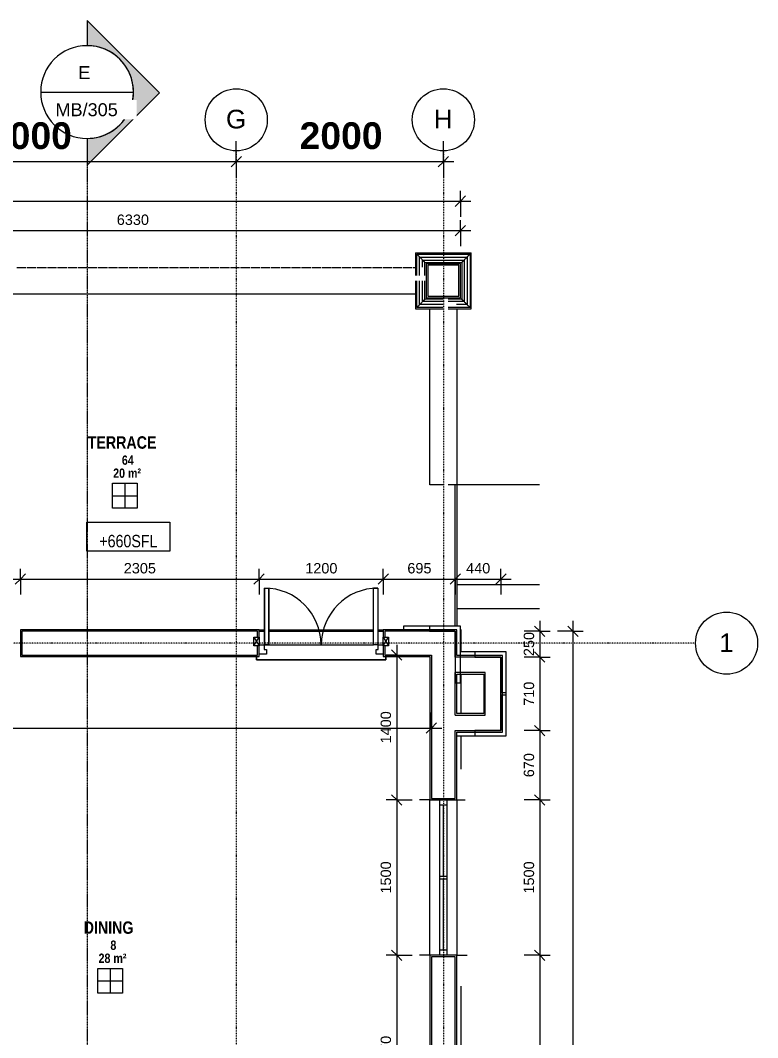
# Model space of a CAD drawing. Header units: millimetres. Extents: x -21051 to 202668, y -15646 to 13691.
# Drawn here: x 4544 to 11664, y 2398 to 12224 of the extents above; entities that cross this region are included whole.
import ezdxf

# ---------------------------------------------------------------- set-up
doc = ezdxf.new("R2010")
doc.units = ezdxf.units.MM
for name, pattern in [('Centre', [14.4, 3, -2.2, 7, -2.2]), ('Dash dot', [15.875, 6.35, -4.7625, 0, -4.7625]), ('TD_Level Line', [8, 4, -2, 0, -2])]:
    doc.linetypes.add(name, pattern=pattern)
for name, color, linetype, lineweight in [('A-ANNO-DIMS', 211, 'Continuous', 9), ('A-ANNO-DIMS-100', 211, 'Continuous', 9), ('A-AREA-IDEN', 2, 'Continuous', 9), ('A-DETL-MBND', 5, 'Continuous', 5), ('A-DOOR', 31, 'Continuous', 5), ('A-DOOR-FRAM', 31, 'Continuous', 5), ('A-FLOR', 192, 'Continuous', 5), ('A-GLAZ', 151, 'Continuous', 5), ('A-WALL', 113, 'Continuous', 5), ('G-ANNO-DIMS', 111, 'Continuous', 9), ('G-ANNO-SYMB', 111, 'Continuous', 9), ('I-WALL', 2, 'Continuous', 5), ('S-GRID', 1, 'Continuous', 9), ('S-GRID-IDEN', 1, 'Continuous', 9)]:
    doc.layers.add(name, color=color, linetype=linetype, lineweight=lineweight)
doc.layers.get('0').off()
doc.styles.add('Arial Narrow_1', font='ARIALN.TTF', dxfattribs={"height": 120})
doc.styles.add('Arial Narrow_B', font='ARIALNB.TTF', dxfattribs={"height": 90})
doc.styles.add('Arial Narrow_B_1', font='ARIALNB.TTF', dxfattribs={"height": 120})
doc.styles.add('Arial_1', font='arial.ttf', dxfattribs={"height": 125})
doc.styles.add('Arial_2', font='arial.ttf', dxfattribs={"height": 180})
doc.styles.add('Arial_3', font='arial.ttf', dxfattribs={"height": 100})
doc.styles.add('Arial_B', font='arialbd.ttf', dxfattribs={"height": 257.936508})
doc.dimstyles.new('Arial_1_0', dxfattribs={"dimscale": 304.8, "dimtxt": 102.02594, "dimasz": 0.328084, "dimexe": 0.328084, "dimexo": 0.0625, "dimgap": 0.082021, "dimtad": 1, "dimdec": 0, "dimzin": 0, "dimdsep": 46, "dimtxsty": 'Arial_3', "dimblk1": 'OBLIQUE', "dimblk2": 'OBLIQUE', "dimsah": 1, "dimcen": 0.09, "dimdle": 0.328084, "dimazin": 0, "dimtfac": 1, "dimtdec": 4, "dimtix": 1, "dimtmove": 0, "dimatfit": 3, "dimfxl": 0.492126, "dimfxlon": 1, "dimtvp": 1, "dimtolj": 1, "dimtzin": 0, "dimarcsym": 2})
doc.dimstyles.new('Arial_2_5', dxfattribs={"dimscale": 304.8, "dimtxt": 255.06485, "dimasz": 0.328084, "dimexe": 0.656168, "dimexo": 0.0625, "dimgap": 0.164042, "dimtad": 1, "dimdec": 0, "dimzin": 0, "dimdsep": 46, "dimtxsty": 'Arial_B', "dimblk1": 'OBLIQUE', "dimblk2": 'OBLIQUE', "dimsah": 1, "dimcen": 0.09, "dimdle": 0.328084, "dimazin": 0, "dimtfac": 1, "dimtdec": 4, "dimtix": 1, "dimtmove": 0, "dimatfit": 3, "dimfxl": 0.492126, "dimfxlon": 1, "dimtvp": 1, "dimtolj": 1, "dimtzin": 0, "dimarcsym": 2})

# ---------------------------------------------------------------- blocks, each defined once
blk = doc.blocks.new('Doors_ExtDbl_w-Glazing_Bars_1 - 1510x2410mm 2-1171549-00_Ground floor')
at = {"layer": 'A-DOOR'}
for p, q in [((-548.5, 531), (-504.5, 531)), ((-548.5, -16), (-548.5, 531)), ((-548.5, 531), (-504.5, 531)), ((-548.5, 531), (-548.5, -16)), ((-504.5, 531), (-504.5, -16)), ((-504.5, -16), (-504.5, 531)), ((504.5, 531), (548.5, 531)), ((504.5, -16), (504.5, 531)), ((504.5, -16), (504.5, 531)), ((548.5, 531), (504.5, 531)), ((548.5, 531), (548.5, -16)), ((548.5, 531), (548.5, -16)), ((-650, -27.5), (-600, 57.5)), ((-650, 57.5), (-600, -27.5)), ((-650, -27.5), (-650, 57.5)), ((-650, 57.5), (-600, 57.5)), ((-600, 57.5), (-600, -27.5)), ((600, -27.5), (650, 57.5)), ((600, 57.5), (650, -27.5)), ((600, -27.5), (600, 57.5)), ((600, 57.5), (650, 57.5)), ((650, 57.5), (650, -27.5)), ((-600, -27.5), (-650, -27.5)), ((-551.5, -16), (-548.5, -16)), ((-504.5, -16), (-548.5, -16)), ((-548.5, -16), (-504.5, -16)), ((-504.5, -16), (504.5, -16)), ((548.5, -16), (504.5, -16)), ((548.5, -16), (504.5, -16)), ((548.5, -16), (551.5, -16)), ((650, -27.5), (600, -27.5)), ((-625, -130), (-625, -160)), ((-625, -160), (-625, -130)), ((-625, -160), (625, -160)), ((625, -160), (-625, -160)), ((625, -160), (625, -130)), ((625, -130), (625, -160))]:
    blk.add_line(p, q, dxfattribs=at)
for centre, start, end in [((-548.5, -16), 360, 90), ((548.5, -16), 90, 180)]:
    blk.add_arc(centre, 547, start, end, dxfattribs=at)
at = {"layer": 'A-DOOR-FRAM'}
for p, q in [((-600, -16), (-551.5, -16)), ((-551.5, -16), (-551.5, -63)), ((-551.5, -63), (-529.5, -63)), ((-529.5, -63), (-529.5, -105)), ((529.5, -63), (551.5, -63)), ((529.5, -105), (529.5, -63)), ((551.5, -16), (600, -16)), ((551.5, -63), (551.5, -16)), ((-529.5, -105), (-600, -105)), ((600, -105), (529.5, -105))]:
    blk.add_line(p, q, dxfattribs=at)
blk = doc.blocks.new('Casement - 2L - 1500 X 1800-1172774-00_Ground floor')
at = {"layer": 'A-GLAZ'}
for p, q in [((-423.8, 130), (-423.8, 210)), ((1076.2, 130), (1076.2, 230)), ((-423.8, 35), (-373.8, 35)), ((-373.8, 35), (1026.2, 35)), ((-373.8, 35), (-373.8, -35)), ((313.2, 0), (-373.8, 0)), ((-373.8, 0), (-373.8, -15)), ((1026.2, 0), (339.2, 0)), ((1026.2, 35), (1026.2, -35)), ((1026.2, 35), (1076.2, 35)), ((-373.8, -35), (-423.8, -35)), ((1026.2, -35), (-373.8, -35)), ((1076.2, -35), (1026.2, -35)), ((-423.8, -130), (-423.8, -230)), ((1076.2, -130), (1076.2, -230))]:
    blk.add_line(p, q, dxfattribs=at)
at = {"layer": 'A-GLAZ', "linetype": 'Centre'}
for p, q in [((313.2, -35), (313.2, 35)), ((339.2, -35), (339.2, 35))]:
    blk.add_line(p, q, dxfattribs=at)
blk = doc.blocks.new('skirting - skirting-1169592-00_Ground floor')
at = {"layer": 'A-WALL'}
for p, q in [((5277.5, -8631.2), (5599.8, -8620.6)), ((5814.6, -8613.5), (6194.4, -8601.1)), ((6409.3, -8594), (6624.2, -8586.9)), ((6624.2, -8586.9), (6624, -8581)), ((1444.7, -8757.2), (3183.3, -8700.1))]:
    blk.add_line(p, q, dxfattribs=at)
blk = doc.blocks.new('brick facing edge - brick facing edge-1233025-00_Ground floor')
at = {"layer": 'A-WALL'}
for p, q in [((6640.9, -8030.1), (6605.9, -8031.3)), ((6649.1, -8280), (6640.9, -8030.1)), ((5598.4, -8579.7), (5604.2, -8754.6)), ((6413.7, -8728), (6409.1, -8588.1)), ((6006.3, -9041.5), (6031.3, -9040.7))]:
    blk.add_line(p, q, dxfattribs=at)
at = {"layer": 'A-WALL', "lineweight": 18}
for p, q in [((6649.1, -8280), (6599.2, -8281.7)), ((6599.2, -8281.7), (6607.4, -8531.5)), ((6659, -8579.9), (6649.1, -8280)), ((6607.4, -8531.5), (6107.6, -8548)), ((6107.6, -8548), (6109.3, -8597.9)), ((6109.3, -8597.9), (6659, -8579.9)), ((6413.7, -8728), (6363.7, -8729.6)), ((6363.7, -8729.6), (6372, -8979.5)), ((6423.6, -9027.8), (6413.7, -8728)), ((5654.1, -8753), (5604.2, -8754.6)), ((5604.2, -8754.6), (5614, -9054.4)), ((5662.3, -9002.8), (5654.1, -8753)), ((6004.7, -8991.6), (5662.3, -9002.8)), ((6006.3, -9041.5), (6004.7, -8991.6)), ((6372, -8979.5), (6029.6, -8990.8)), ((6029.6, -8990.8), (6031.3, -9040.7)), ((6031.3, -9040.7), (6423.6, -9027.8)), ((5614, -9054.4), (6006.3, -9041.5))]:
    blk.add_line(p, q, dxfattribs=at)
blk = doc.blocks.new('Room Tag B - Medium_rfaX - Name and Number-1261570-00_Ground floor')
at = {"layer": 'A-AREA-IDEN'}
for p, q in [((-2.752, -5.004), (-2.752, -2.604)), ((-2.752, -2.604), (-0.352, -2.604)), ((-1.552, -2.604), (-1.552, -5.004)), ((-0.352, -2.604), (-0.352, -5.004)), ((-2.752, -3.804), (-0.352, -3.804)), ((-0.352, -5.004), (-2.752, -5.004))]:
    blk.add_line(p, q, dxfattribs=at)
blk = doc.blocks.new('Grid - _-182767-00_Ground floor')
at = {"layer": 'S-GRID-IDEN'}
blk.add_circle((0, 0), 3, dxfattribs=at)
blk = doc.blocks.new('DIMBLOCK5-00_Ground floor')
at = {"layer": 'A-ANNO-DIMS-100', "transparency": 16777216}
for p, q in [((6629, 10858.7), (6629, 11058.7)), ((8629, 10858.7), (8629, 11058.7)), ((6629, 10858.7), (6679, 10908.7)), ((8629, 10858.7), (8679, 10908.7)), ((6629, 10858.7), (6579, 10808.7)), ((8729, 10858.7), (6629, 10858.7)), ((6629, 10858.7), (6629, 10708.7)), ((8629, 10858.7), (8579, 10808.7)), ((8629, 10858.7), (8629, 10708.7))]:
    blk.add_line(p, q, dxfattribs=at)
at = {"layer": 'A-ANNO-DIMS-100', "color": 0, "transparency": 16777216, "insert": (7240.4, 11239.5), "char_height": 257.94, "width": 932.809, "attachment_point": 1, "line_spacing_factor": 0.941778, "style": 'Arial_B'}
blk.add_mtext('2000', dxfattribs=at)
blk = doc.blocks.new('_Oblique')
at = {"color": 0, "linetype": 'ByBlock', "lineweight": -2}
blk.add_line((-0.5, -0.5), (0.5, 0.5), dxfattribs=at)
blk = doc.blocks.new('DIMBLOCK6-00_Ground floor')
at = {"layer": 'A-ANNO-DIMS-100', "transparency": 16777216}
for p, q in [((2629, 10858.7), (2629, 11058.7)), ((6629, 10858.7), (6629, 11058.7)), ((2629, 10858.7), (2679, 10908.7)), ((6629, 10858.7), (6679, 10908.7)), ((2629, 10858.7), (2579, 10808.7)), ((6629, 10858.7), (2629, 10858.7)), ((2629, 10858.7), (2629, 10708.7)), ((6629, 10858.7), (6579, 10808.7)), ((6629, 10858.7), (6629, 10708.7))]:
    blk.add_line(p, q, dxfattribs=at)
at = {"layer": 'A-ANNO-DIMS-100', "color": 0, "transparency": 16777216, "insert": (4240.4, 11239.5), "char_height": 257.94, "width": 932.809, "attachment_point": 1, "line_spacing_factor": 0.941778, "style": 'Arial_B'}
blk.add_mtext('4000', dxfattribs=at)
blk = doc.blocks.new('DIMBLOCK98-00_Ground floor')
at = {"layer": 'A-ANNO-DIMS-100', "transparency": 16777216}
for p, q in [((3344, 6827.2), (3344, 6927.2)), ((4544, 6827.2), (4544, 6927.2)), ((3344, 6827.2), (3294, 6777.2)), ((3344, 6827.2), (3394, 6877.2)), ((3344, 6827.2), (4544, 6827.2)), ((3344, 6827.2), (3344, 6677.2)), ((4544, 6827.2), (4494, 6777.2)), ((4544, 6827.2), (4594, 6877.2)), ((4544, 6827.2), (4544, 6677.2))]:
    blk.add_line(p, q, dxfattribs=at)
at = {"layer": 'A-ANNO-DIMS-100', "color": 0, "transparency": 16777216, "insert": (3790.2, 6982), "char_height": 100, "width": 369.177, "attachment_point": 1, "line_spacing_factor": 0.941778, "style": 'Arial_3'}
blk.add_mtext('1200', dxfattribs=at)
blk = doc.blocks.new('DIMBLOCK99-00_Ground floor')
at = {"layer": 'A-ANNO-DIMS-100', "transparency": 16777216}
for p, q in [((4544, 6827.2), (4544, 6927.2)), ((6849, 6827.2), (6849, 6927.2)), ((4544, 6827.2), (4494, 6777.2)), ((4544, 6827.2), (4594, 6877.2)), ((4544, 6827.2), (6849, 6827.2)), ((4544, 6827.2), (4544, 6677.2)), ((6849, 6827.2), (6799, 6777.2)), ((6849, 6827.2), (6899, 6877.2)), ((6849, 6827.2), (6849, 6677.2))]:
    blk.add_line(p, q, dxfattribs=at)
at = {"layer": 'A-ANNO-DIMS-100', "color": 0, "transparency": 16777216, "insert": (5542.7, 6982), "char_height": 100, "width": 369.177, "attachment_point": 1, "line_spacing_factor": 0.941778, "style": 'Arial_3'}
blk.add_mtext('2305', dxfattribs=at)
blk = doc.blocks.new('DIMBLOCK100-00_Ground floor')
at = {"layer": 'A-ANNO-DIMS-100', "transparency": 16777216}
for p, q in [((6849, 6827.2), (6849, 6927.2)), ((8049, 6827.2), (8049, 6927.2)), ((6849, 6827.2), (6799, 6777.2)), ((6849, 6827.2), (6899, 6877.2)), ((6849, 6827.2), (8049, 6827.2)), ((6849, 6827.2), (6849, 6677.2)), ((8049, 6827.2), (7999, 6777.2)), ((8049, 6827.2), (8099, 6877.2)), ((8049, 6827.2), (8049, 6677.2))]:
    blk.add_line(p, q, dxfattribs=at)
at = {"layer": 'A-ANNO-DIMS-100', "color": 0, "transparency": 16777216, "insert": (7295.2, 6982), "char_height": 100, "width": 369.177, "attachment_point": 1, "line_spacing_factor": 0.941778, "style": 'Arial_3'}
blk.add_mtext('1200', dxfattribs=at)
blk = doc.blocks.new('DIMBLOCK101-00_Ground floor')
at = {"layer": 'A-ANNO-DIMS-100', "transparency": 16777216}
for p, q in [((8049, 6827.2), (8049, 6927.2)), ((8744, 6827.2), (8744, 6927.2)), ((8049, 6827.2), (7999, 6777.2)), ((8049, 6827.2), (8099, 6877.2)), ((8049, 6827.2), (8744, 6827.2)), ((8049, 6827.2), (8049, 6677.2)), ((8744, 6827.2), (8694, 6777.2)), ((8744, 6827.2), (8794, 6877.2)), ((8744, 6827.2), (8744, 6677.2))]:
    blk.add_line(p, q, dxfattribs=at)
at = {"layer": 'A-ANNO-DIMS-100', "color": 0, "transparency": 16777216, "insert": (8281.2, 6982), "char_height": 100, "width": 276.883, "attachment_point": 1, "line_spacing_factor": 0.941778, "style": 'Arial_3'}
blk.add_mtext('695', dxfattribs=at)
blk = doc.blocks.new('DIMBLOCK102-00_Ground floor')
at = {"layer": 'A-ANNO-DIMS-100', "transparency": 16777216}
for p, q in [((8744, 6827.2), (8744, 6927.2)), ((9184, 6827.2), (9184, 6927.2)), ((8744, 6827.2), (8694, 6777.2)), ((8744, 6827.2), (8794, 6877.2)), ((8744, 6827.2), (9284, 6827.2)), ((8744, 6827.2), (8744, 6677.2)), ((9184, 6827.2), (9134, 6777.2)), ((9184, 6827.2), (9234, 6877.2)), ((9184, 6827.2), (9184, 6677.2))]:
    blk.add_line(p, q, dxfattribs=at)
at = {"layer": 'A-ANNO-DIMS-100', "color": 0, "transparency": 16777216, "insert": (8848.7, 6982), "char_height": 100, "width": 276.883, "attachment_point": 1, "line_spacing_factor": 0.941778, "style": 'Arial_3'}
blk.add_mtext('440', dxfattribs=at)
blk = doc.blocks.new('DIMBLOCK133-00_Ground floor')
at = {"layer": 'A-ANNO-DIMS-100', "transparency": 16777216}
for p, q in [((-6356, 5387.6), (-6356, 5537.6)), ((8514, 5387.6), (8514, 5537.6)), ((-6356, 5387.6), (-6306, 5437.6)), ((8514, 5387.6), (8564, 5437.6)), ((-6356, 5387.6), (-6406, 5337.6)), ((-6356, 5387.6), (8614, 5387.6)), ((-6356, 5387.6), (-6356, 5287.6)), ((8514, 5387.6), (8464, 5337.6)), ((8514, 5387.6), (8514, 5287.6))]:
    blk.add_line(p, q, dxfattribs=at)
at = {"layer": 'A-ANNO-DIMS-100', "color": 0, "transparency": 16777216, "insert": (886.7, 5542.5), "char_height": 100, "width": 461.471, "attachment_point": 1, "line_spacing_factor": 0.941778, "style": 'Arial_3'}
blk.add_mtext('14870', dxfattribs=at)
blk = doc.blocks.new('DIMBLOCK135-00_Ground floor')
at = {"layer": 'A-ANNO-DIMS-100', "transparency": 16777216}
for p, q in [((2464, 10193.7), (2464, 10293.7)), ((2464, 10193.7), (2514, 10243.7)), ((8794, 10193.7), (8794, 10293.7)), ((8794, 10193.7), (8844, 10243.7)), ((2464, 10193.7), (2414, 10143.7)), ((2464, 10193.7), (8894, 10193.7)), ((2464, 10193.7), (2464, 10043.7)), ((8794, 10193.7), (8744, 10143.7)), ((8794, 10193.7), (8794, 10043.7))]:
    blk.add_line(p, q, dxfattribs=at)
at = {"layer": 'A-ANNO-DIMS-100', "color": 0, "transparency": 16777216, "insert": (5475.2, 10348.5), "char_height": 100, "width": 369.177, "attachment_point": 1, "line_spacing_factor": 0.941778, "style": 'Arial_3'}
blk.add_mtext('6330', dxfattribs=at)
blk = doc.blocks.new('DIMBLOCK136-00_Ground floor')
at = {"layer": 'A-ANNO-DIMS-100', "transparency": 16777216}
for p, q in [((-12586, 10477.8), (-12586, 10577.8)), ((-12586, 10477.8), (-12536, 10527.8)), ((8794, 10477.8), (8794, 10577.8)), ((8794, 10477.8), (8844, 10527.8)), ((-12686, 10477.8), (8894, 10477.8)), ((-12586, 10477.8), (-12636, 10427.8)), ((-12586, 10477.8), (-12586, 10327.8)), ((8794, 10477.8), (8744, 10427.8)), ((8794, 10477.8), (8794, 10327.8))]:
    blk.add_line(p, q, dxfattribs=at)
at = {"layer": 'A-ANNO-DIMS-100', "color": 0, "transparency": 16777216, "insert": (-2088.3, 10632.6), "char_height": 100, "width": 461.471, "attachment_point": 1, "line_spacing_factor": 0.941778, "style": 'Arial_3'}
blk.add_mtext('21380', dxfattribs=at)
blk = doc.blocks.new('DIMBLOCK196-00_Ground floor')
at = {"layer": 'A-ANNO-DIMS-100', "transparency": 16777216}
for p, q in [((9559.8, 6423.5), (9559.8, 6073.5)), ((9559.8, 6323.5), (9409.8, 6323.5)), ((9559.8, 6323.5), (9509.8, 6373.5)), ((9559.8, 6323.5), (9609.8, 6273.5)), ((9559.8, 6323.5), (9659.8, 6323.5)), ((9559.8, 6073.5), (9509.8, 6123.5)), ((9559.8, 6073.5), (9409.8, 6073.5)), ((9559.8, 6073.5), (9609.8, 6023.5)), ((9559.8, 6073.5), (9659.8, 6073.5))]:
    blk.add_line(p, q, dxfattribs=at)
at = {"layer": 'A-ANNO-DIMS-100', "color": 0, "transparency": 16777216, "insert": (9405, 6083.1), "char_height": 100, "width": 276.883, "attachment_point": 1, "rotation": 90, "line_spacing_factor": 0.941778, "style": 'Arial_3'}
blk.add_mtext('250', dxfattribs=at)
blk = doc.blocks.new('DIMBLOCK197-00_Ground floor')
at = {"layer": 'A-ANNO-DIMS-100', "transparency": 16777216}
for p, q in [((9559.8, 6073.5), (9509.8, 6123.5)), ((9559.8, 6073.5), (9409.8, 6073.5)), ((9559.8, 6073.5), (9559.8, 5363.5)), ((9559.8, 6073.5), (9609.8, 6023.5)), ((9559.8, 6073.5), (9659.8, 6073.5)), ((9559.8, 5363.5), (9509.8, 5413.5)), ((9559.8, 5363.5), (9409.8, 5363.5)), ((9559.8, 5363.5), (9609.8, 5313.5)), ((9559.8, 5363.5), (9659.8, 5363.5))]:
    blk.add_line(p, q, dxfattribs=at)
at = {"layer": 'A-ANNO-DIMS-100', "color": 0, "transparency": 16777216, "insert": (9405, 5603.1), "char_height": 100, "width": 276.883, "attachment_point": 1, "rotation": 90, "line_spacing_factor": 0.941778, "style": 'Arial_3'}
blk.add_mtext('710', dxfattribs=at)
blk = doc.blocks.new('DIMBLOCK198-00_Ground floor')
at = {"layer": 'A-ANNO-DIMS-100', "transparency": 16777216}
for p, q in [((9559.8, 5363.5), (9509.8, 5413.5)), ((9559.8, 5363.5), (9409.8, 5363.5)), ((9559.8, 5363.5), (9559.8, 4693.5)), ((9559.8, 5363.5), (9609.8, 5313.5)), ((9559.8, 5363.5), (9659.8, 5363.5)), ((9559.8, 4693.5), (9509.8, 4743.5)), ((9559.8, 4693.5), (9409.8, 4693.5)), ((9559.8, 4693.5), (9609.8, 4643.5)), ((9559.8, 4693.5), (9659.8, 4693.5))]:
    blk.add_line(p, q, dxfattribs=at)
at = {"layer": 'A-ANNO-DIMS-100', "color": 0, "transparency": 16777216, "insert": (9405, 4913.1), "char_height": 100, "width": 276.883, "attachment_point": 1, "rotation": 90, "line_spacing_factor": 0.941778, "style": 'Arial_3'}
blk.add_mtext('670', dxfattribs=at)
blk = doc.blocks.new('DIMBLOCK199-00_Ground floor')
at = {"layer": 'A-ANNO-DIMS-100', "transparency": 16777216}
for p, q in [((9559.8, 4693.5), (9509.8, 4743.5)), ((9559.8, 4693.5), (9409.8, 4693.5)), ((9559.8, 4693.5), (9559.8, 3193.5)), ((9559.8, 4693.5), (9609.8, 4643.5)), ((9559.8, 4693.5), (9659.8, 4693.5)), ((9559.8, 3193.5), (9509.8, 3243.5)), ((9559.8, 3193.5), (9409.8, 3193.5)), ((9559.8, 3193.5), (9609.8, 3143.5)), ((9559.8, 3193.5), (9659.8, 3193.5))]:
    blk.add_line(p, q, dxfattribs=at)
at = {"layer": 'A-ANNO-DIMS-100', "color": 0, "transparency": 16777216, "insert": (9405, 3789.6), "char_height": 100, "width": 369.177, "attachment_point": 1, "rotation": 90, "line_spacing_factor": 0.941778, "style": 'Arial_3'}
blk.add_mtext('1500', dxfattribs=at)
blk = doc.blocks.new('DIMBLOCK200-00_Ground floor')
at = {"layer": 'A-ANNO-DIMS-100', "transparency": 16777216}
for p, q in [((9559.8, 3193.5), (9509.8, 3243.5)), ((9559.8, 3193.5), (9409.8, 3193.5)), ((9559.8, 3193.5), (9559.8, 858.5)), ((9559.8, 3193.5), (9609.8, 3143.5)), ((9559.8, 3193.5), (9659.8, 3193.5)), ((9559.8, 858.5), (9509.8, 908.5)), ((9559.8, 858.5), (9409.8, 858.5)), ((9559.8, 858.5), (9609.8, 808.5)), ((9559.8, 858.5), (9659.8, 858.5))]:
    blk.add_line(p, q, dxfattribs=at)
at = {"layer": 'A-ANNO-DIMS-100', "color": 0, "transparency": 16777216, "insert": (9405, 1872.1), "char_height": 100, "width": 369.177, "attachment_point": 1, "rotation": 90, "line_spacing_factor": 0.941778, "style": 'Arial_3'}
blk.add_mtext('2335', dxfattribs=at)
blk = doc.blocks.new('DIMBLOCK209-00_Ground floor')
at = {"layer": 'A-ANNO-DIMS-100', "transparency": 16777216}
for p, q in [((9880.4, 6423.5), (9880.4, -8991.5)), ((9880.4, 6323.5), (9730.4, 6323.5)), ((9880.4, 6323.5), (9830.4, 6373.5)), ((9880.4, 6323.5), (9930.4, 6273.5)), ((9880.4, 6323.5), (9980.4, 6323.5)), ((9880.4, -8891.5), (9830.4, -8841.5)), ((9880.4, -8891.5), (9780.4, -8891.5)), ((9880.4, -8891.5), (9930.4, -8941.5)), ((9880.4, -8891.5), (10030.4, -8891.5))]:
    blk.add_line(p, q, dxfattribs=at)
at = {"layer": 'A-ANNO-DIMS-100', "color": 0, "transparency": 16777216, "insert": (9725.6, -1476.3), "char_height": 100, "width": 461.471, "attachment_point": 1, "rotation": 90, "line_spacing_factor": 0.941778, "style": 'Arial_3'}
blk.add_mtext('15215', dxfattribs=at)
blk = doc.blocks.new('DIMBLOCK210-00_Ground floor')
at = {"layer": 'A-ANNO-DIMS-100', "transparency": 16777216}
for p, q in [((8178, 6193.5), (8178, 4693.5)), ((8178, 6093.5), (8078, 6093.5)), ((8178, 6093.5), (8128, 6143.5)), ((8178, 6093.5), (8228, 6043.5)), ((8178, 6093.5), (8328, 6093.5)), ((8178, 4693.5), (8128, 4743.5)), ((8178, 4693.5), (8078, 4693.5)), ((8178, 4693.5), (8228, 4643.5)), ((8178, 4693.5), (8328, 4693.5))]:
    blk.add_line(p, q, dxfattribs=at)
at = {"layer": 'A-ANNO-DIMS-100', "color": 0, "transparency": 16777216, "insert": (8023.2, 5239.6), "char_height": 100, "width": 369.177, "attachment_point": 1, "rotation": 90, "line_spacing_factor": 0.941778, "style": 'Arial_3'}
blk.add_mtext('1400', dxfattribs=at)
blk = doc.blocks.new('DIMBLOCK211-00_Ground floor')
at = {"layer": 'A-ANNO-DIMS-100', "transparency": 16777216}
for p, q in [((8178, 4693.5), (8128, 4743.5)), ((8178, 4693.5), (8078, 4693.5)), ((8178, 4693.5), (8178, 3193.5)), ((8178, 4693.5), (8228, 4643.5)), ((8178, 4693.5), (8328, 4693.5)), ((8178, 3193.5), (8128, 3243.5)), ((8178, 3193.5), (8078, 3193.5)), ((8178, 3193.5), (8228, 3143.5)), ((8178, 3193.5), (8328, 3193.5))]:
    blk.add_line(p, q, dxfattribs=at)
at = {"layer": 'A-ANNO-DIMS-100', "color": 0, "transparency": 16777216, "insert": (8023.2, 3789.6), "char_height": 100, "width": 369.177, "attachment_point": 1, "rotation": 90, "line_spacing_factor": 0.941778, "style": 'Arial_3'}
blk.add_mtext('1500', dxfattribs=at)
blk = doc.blocks.new('DIMBLOCK212-00_Ground floor')
at = {"layer": 'A-ANNO-DIMS-100', "transparency": 16777216}
for p, q in [((8178, 3193.5), (8128, 3243.5)), ((8178, 3193.5), (8078, 3193.5)), ((8178, 3193.5), (8178, 1323.5)), ((8178, 3193.5), (8228, 3143.5)), ((8178, 3193.5), (8328, 3193.5)), ((8178, 1323.5), (8078, 1323.5)), ((8178, 1323.5), (8128, 1373.5)), ((8178, 1323.5), (8228, 1273.5)), ((8178, 1323.5), (8328, 1323.5))]:
    blk.add_line(p, q, dxfattribs=at)
at = {"layer": 'A-ANNO-DIMS-100', "color": 0, "transparency": 16777216, "insert": (8023.2, 2104.6), "char_height": 100, "width": 369.177, "attachment_point": 1, "rotation": 90, "line_spacing_factor": 0.941778, "style": 'Arial_3'}
blk.add_mtext('1870', dxfattribs=at)
blk = doc.blocks.new('Spot Elevations - _-1243852-00_Ground floor')
at = {"layer": 'G-ANNO-DIMS'}
for p, q in [((-4, 0), (-4, 2.8125)), ((-4, 2.8125), (4, 2.8125)), ((4, 2.8125), (4, 0)), ((4, 0), (-4, 0))]:
    blk.add_line(p, q, dxfattribs=at)
blk = doc.blocks.new('Section - _-1243848-00_Ground floor')
at = {"layer": 'G-ANNO-SYMB'}
h = blk.add_hatch(color=256, dxfattribs=at)
edge = h.paths.add_edge_path()
edge.add_line((-12.925, 0), (-5.927, 6.998))
edge.add_line((-5.927, 6.998), (1.071, 0))
edge.add_line((1.071, 0), (-1.52, 0))
edge.add_arc((-6, 0), 4.48, 0, 180)
edge.add_line((-10.48, 0), (-12.925, 0))
for p, q in [((-5.927, 6.998), (-12.925, 0)), ((1.071, 0), (-5.927, 6.998)), ((-12.925, 0), (-10.48, 0)), ((-1.52, 0), (1.071, 0))]:
    blk.add_line(p, q, dxfattribs=at)
for start, end in [(360, 180), (0, 180), (180, 360)]:
    blk.add_arc((-6, 0), 4.48, start, end, dxfattribs=at)

msp = doc.modelspace()

# ---------------------------------------------------------------- linework, layer by layer
at = {"layer": 'A-DETL-MBND'}
for p, q in [((4511, 9838.5), (4599.6, 9838.5)), ((4609.2, 9838.5), (4697.8, 9838.5)), ((4707.3, 9838.5), (4795.9, 9838.5)), ((4805.4, 9838.5), (4894.1, 9838.5)), ((4903.6, 9838.5), (4992.2, 9838.5)), ((5001.7, 9838.5), (5090.4, 9838.5)), ((5099.9, 9838.5), (5188.5, 9838.5)), ((5198, 9838.5), (5286.6, 9838.5)), ((5296.2, 9838.5), (5384.8, 9838.5)), ((5394.3, 9838.5), (5482.9, 9838.5)), ((5492.5, 9838.5), (5581.1, 9838.5)), ((5590.6, 9838.5), (5679.2, 9838.5)), ((5688.7, 9838.5), (5777.4, 9838.5)), ((5786.9, 9838.5), (5875.5, 9838.5)), ((5885, 9838.5), (5973.6, 9838.5)), ((5983.2, 9838.5), (6071.8, 9838.5)), ((6081.3, 9838.5), (6169.9, 9838.5)), ((6179.5, 9838.5), (6268.1, 9838.5)), ((6277.6, 9838.5), (6366.2, 9838.5)), ((6376, 9838.5), (6464.4, 9838.5)), ((6473.9, 9838.5), (6562.5, 9838.5)), ((6572, 9838.5), (6660.6, 9838.5)), ((6670.2, 9838.5), (6758.8, 9838.5)), ((6768.3, 9838.5), (6856.9, 9838.5)), ((6866.5, 9838.5), (6955.1, 9838.5)), ((6964.6, 9838.5), (7053.2, 9838.5)), ((7062.7, 9838.5), (7151.4, 9838.5)), ((7160.9, 9838.5), (7249.5, 9838.5)), ((7259, 9838.5), (7347.7, 9838.5)), ((7357.2, 9838.5), (7445.8, 9838.5)), ((7455.3, 9838.5), (7543.9, 9838.5)), ((7553.5, 9838.5), (7642.1, 9838.5)), ((7651.6, 9838.5), (7740.2, 9838.5)), ((7749.8, 9838.5), (7838.4, 9838.5)), ((7847.9, 9838.5), (7936.5, 9838.5)), ((7946, 9838.5), (8034.7, 9838.5)), ((8044.2, 9838.5), (8132.8, 9838.5)), ((8142.3, 9838.5), (8230.9, 9838.5)), ((8240.5, 9838.5), (8329.1, 9838.5)), ((8338.6, 9838.5), (8359, 9838.5)), ((8359, 9578.5), (2899, 9578.5)), ((8499, 7738.5), (8499, 9438.5)), ((8759, 9438.5), (8759, 6373.5)), ((8623.1, 7738.5), (8499, 7738.5)), ((8759, 7738.5), (8673.9, 7738.5))]:
    msp.add_line(p, q, dxfattribs=at)
at = {"layer": 'A-FLOR'}
for p, q in [((8744, 6373.5), (8744, 7738.5)), ((9557.5, 7738.5), (8759, 7738.5)), ((8759, 6773.5), (9557.5, 6773.5)), ((9557.5, 6538.5), (8759, 6538.5))]:
    msp.add_line(p, q, dxfattribs=at)
at = {"layer": 'A-WALL'}
for p, q in [((8359, 9978.5), (8899, 9978.5)), ((8359, 9978.5), (8359, 9759.3)), ((8371.5, 9759.3), (8371.5, 9966)), ((8371.5, 9966), (8886.5, 9966)), ((8399.9, 9759.3), (8399.9, 9937.6)), ((8399.9, 9937.6), (8858.2, 9937.6)), ((8858.2, 9937.6), (8858.2, 9479.3)), ((8886.5, 9966), (8886.5, 9451)), ((8899, 9438.5), (8899, 9978.5)), ((8429, 9840.3), (8429, 9908.5)), ((8429, 9908.5), (8829, 9908.5)), ((8451.5, 9759.3), (8451.5, 9886)), ((8451.5, 9886), (8806.5, 9886)), ((8806.5, 9886), (8806.5, 9531)), ((8829, 9908.5), (8829, 9508.5)), ((8359, 9708.5), (8359, 9438.5)), ((8371.5, 9451), (8371.5, 9708.5)), ((8399.9, 9479.3), (8399.9, 9708.5)), ((8429, 9508.5), (8429, 9708.5)), ((8451.5, 9531), (8451.5, 9708.5)), ((8359, 9438.5), (8623.1, 9438.5)), ((8623.1, 9451), (8371.5, 9451)), ((8623.1, 9479.3), (8399.9, 9479.3)), ((8623.1, 9508.5), (8429, 9508.5)), ((8623.1, 9531), (8451.5, 9531)), ((8806.5, 9531), (8673.9, 9531)), ((8829, 9508.5), (8673.9, 9508.5)), ((8886.5, 9451), (8673.9, 9451)), ((8673.9, 9438.5), (8899, 9438.5)), ((8858.2, 9479.3), (8754.6, 9479.3))]:
    msp.add_line(p, q, dxfattribs=at)
at = {"layer": 'A-WALL', "lineweight": 18}
for p, q in [((8794, 9873.5), (8464, 9873.5)), ((8464, 9873.5), (8464, 9543.5)), ((8479, 9858.5), (8479, 9558.5)), ((8779, 9858.5), (8479, 9858.5)), ((8779, 9558.5), (8779, 9858.5)), ((8794, 9543.5), (8794, 9873.5)), ((8464, 9543.5), (8794, 9543.5)), ((8479, 9558.5), (8779, 9558.5)), ((6834, 6323.5), (4559, 6323.5)), ((4559, 6323.5), (4559, 6093.5)), ((6834, 6266), (6834, 6323.5)), ((8744, 6323.5), (8064, 6323.5)), ((8064, 6323.5), (8064, 6266)), ((8744, 6073.5), (8744, 6323.5)), ((4559, 6093.5), (6834, 6093.5)), ((6834, 6093.5), (6834, 6181)), ((8064, 6181), (8064, 6093.5)), ((8064, 6093.5), (8514, 6093.5)), ((8514, 6093.5), (8514, 4708.5)), ((9184, 6073.5), (8744, 6073.5)), ((9199, 6088.5), (8759, 6088.5)), ((9184, 5363.5), (9184, 6073.5)), ((9199, 5348.5), (9199, 6088.5)), ((8744, 5513.5), (8744, 5923.5)), ((9034, 5923.5), (8744, 5923.5)), ((8759, 5908.5), (9019, 5908.5)), ((9019, 5908.5), (9019, 5528.5)), ((9034, 5513.5), (9034, 5923.5)), ((8744, 5513.5), (9034, 5513.5)), ((9019, 5528.5), (8759, 5528.5)), ((8744, 4708.5), (8744, 5363.5)), ((8744, 5363.5), (9184, 5363.5)), ((8759, 5348.5), (9199, 5348.5)), ((8514, 4708.5), (8744, 4708.5)), ((8514, 3178.5), (8514, 1323.5)), ((8744, 3178.5), (8514, 3178.5)), ((8744, 873.5), (8744, 3178.5))]:
    msp.add_line(p, q, dxfattribs=at)
at = {"layer": 'A-WALL'}
for points in [[(8399.9, 9937.6), (8398.5, 9939), (8395.1, 9942.4), (8388.4, 9949.1), (8380.5, 9957), (8374.6, 9962.9), (8371.5, 9966)], [(8886.5, 9966), (8883.4, 9962.9), (8877.6, 9957), (8869.6, 9949.1), (8863, 9942.4), (8859.6, 9939), (8858.2, 9937.6)], [(8399.9, 9479.3), (8398.5, 9477.9), (8395.1, 9474.5), (8388.4, 9467.9), (8380.5, 9459.9), (8374.6, 9454), (8371.5, 9451)], [(8886.5, 9451), (8883.5, 9454.1), (8877.6, 9459.9), (8869.6, 9467.9), (8863, 9474.5), (8859.6, 9477.9), (8858.2, 9479.3)]]:
    msp.add_open_spline(points, degree=3, dxfattribs=at)
for points, knots in [([(8429, 9908.5), (8426.1, 9911.5), (8420.3, 9917.2), (8414, 9923.5), (8409.7, 9927.8), (8405.8, 9931.7), (8402.1, 9935.4), (8400.4, 9937.1), (8399.9, 9937.6)], [0, 0, 0, 0, 0.2, 0.4, 0.5, 0.6, 0.8, 1, 1, 1, 1]), ([(8858.2, 9937.6), (8857.6, 9937.1), (8855.9, 9935.4), (8852.2, 9931.7), (8848.4, 9927.8), (8844, 9923.5), (8837.7, 9917.2), (8832, 9911.4), (8829, 9908.5)], [-1, -1, -1, -1, -0.8, -0.6, -0.5, -0.4, -0.2, 0, 0, 0, 0]), ([(8451.5, 9886), (8451.5, 9886), (8451.1, 9886.4), (8449.9, 9887.6), (8448.6, 9888.9), (8447.2, 9890.3), (8446, 9891.5), (8444.6, 9892.9), (8442.8, 9894.7), (8440.7, 9896.8), (8439, 9898.5), (8437.2, 9900.3), (8433.9, 9903.6), (8431, 9906.5), (8429, 9908.5)], [0, 0, 0, 0, 0.166667, 0.25, 0.333333, 0.416667, 0.458333, 0.5, 0.583333, 0.666667, 0.708333, 0.75, 0.833333, 1, 1, 1, 1]), ([(8829, 9908.5), (8827, 9906.5), (8824.1, 9903.6), (8820.4, 9899.8), (8818.2, 9897.6), (8816.5, 9896), (8814.9, 9894.4), (8813.4, 9892.9), (8812.1, 9891.5), (8810.8, 9890.3), (8809.5, 9888.9), (8808.2, 9887.6), (8806.9, 9886.4), (8806.5, 9886), (8806.5, 9886)], [-1, -1, -1, -1, -0.833333, -0.75, -0.666667, -0.625, -0.583333, -0.5, -0.458333, -0.416667, -0.333333, -0.25, -0.166667, 0, 0, 0, 0]), ([(8429, 9508.5), (8426, 9505.5), (8420.3, 9499.8), (8414, 9493.5), (8409.7, 9489.1), (8405.8, 9485.3), (8402.1, 9481.6), (8400.4, 9479.8), (8399.9, 9479.3)], [0, 0, 0, 0, 0.2, 0.4, 0.5, 0.6, 0.8, 1, 1, 1, 1]), ([(8451.5, 9531), (8451.5, 9531), (8451.1, 9530.6), (8449.9, 9529.3), (8448.6, 9528), (8447.2, 9526.6), (8445.9, 9525.4), (8444.6, 9524.1), (8442.8, 9522.2), (8440.7, 9520.2), (8439, 9518.4), (8437.2, 9516.6), (8433.9, 9513.4), (8431, 9510.4), (8429, 9508.5)], [0, 0, 0, 0, 0.166667, 0.25, 0.333333, 0.416667, 0.458333, 0.5, 0.583333, 0.666667, 0.708333, 0.75, 0.833333, 1, 1, 1, 1]), ([(8829, 9508.5), (8827.1, 9510.5), (8824.1, 9513.4), (8820.4, 9517.1), (8818.2, 9519.3), (8816.5, 9521), (8814.9, 9522.6), (8813.4, 9524.1), (8812.1, 9525.4), (8810.8, 9526.6), (8809.5, 9528), (8808.2, 9529.3), (8806.9, 9530.6), (8806.5, 9531), (8806.5, 9531)], [-1, -1, -1, -1, -0.833333, -0.75, -0.666667, -0.625, -0.583333, -0.5, -0.458333, -0.416667, -0.333333, -0.25, -0.166667, 0, 0, 0, 0]), ([(8858.2, 9479.3), (8857.7, 9479.9), (8855.9, 9481.5), (8852.2, 9485.3), (8848.4, 9489.1), (8844, 9493.5), (8837.7, 9499.8), (8832, 9505.5), (8829, 9508.5)], [-1, -1, -1, -1, -0.8, -0.6, -0.5, -0.4, -0.2, 0, 0, 0, 0])]:
    msp.add_open_spline(points, degree=3, knots=knots, dxfattribs=at)
at = {"layer": 'G-ANNO-SYMB'}
msp.add_line((4740.5, 11531.8), (5636.5, 11531.8), dxfattribs=at)
at = {"layer": 'G-ANNO-SYMB', "linetype": 'TD_Level Line', "lineweight": 18}
msp.add_line((5188.5, 10931.8), (5188.5, -14218.5), dxfattribs=at)
at = {"layer": 'I-WALL', "lineweight": 18}
for p, q in [((6849, 6338.5), (4544, 6338.5)), ((4544, 6338.5), (4544, 6078.5)), ((6849, 6266), (6849, 6338.5)), ((8759, 6338.5), (8049, 6338.5)), ((8049, 6338.5), (8049, 6266)), ((8759, 6088.5), (8759, 6338.5)), ((6849, 6078.5), (6849, 6181)), ((8049, 6181), (8049, 6078.5)), ((4544, 6078.5), (6849, 6078.5)), ((8049, 6078.5), (8499, 6078.5)), ((8499, 6078.5), (8499, 4693.5)), ((8759, 5528.5), (8759, 5908.5)), ((8759, 4693.5), (8759, 5348.5)), ((8499, 4693.5), (8759, 4693.5)), ((8759, 3193.5), (8499, 3193.5)), ((8499, 3193.5), (8499, 1338.5)), ((8759, 858.5), (8759, 3193.5))]:
    msp.add_line(p, q, dxfattribs=at)
at = {"layer": 'I-WALL'}
for p, q in [((6849, 6338.5), (6900.5, 6338.5)), ((6849, 6323.5), (6900.5, 6323.5)), ((6944.5, 6338.5), (7953.5, 6338.5)), ((6944.5, 6323.5), (7953.5, 6323.5)), ((7997.5, 6338.5), (8049, 6338.5)), ((7997.5, 6323.5), (8049, 6323.5)), ((8499, 3193.5), (8499, 4693.5)), ((8759, 4693.5), (8759, 3193.5))]:
    msp.add_line(p, q, dxfattribs=at)
at = {"layer": 'S-GRID', "linetype": 'Dash dot', "lineweight": 18}
for p, q in [((6629, 10963.9), (6629, 8463.9)), ((8629, 10963.9), (8629, 8463.9)), ((6629, 8463.9), (6629, -12107.9)), ((8629, 8463.9), (8629, -12107.9)), ((8563.8, 6208.5), (-16244.3, 6208.5)), ((11063.8, 6208.5), (8563.8, 6208.5))]:
    msp.add_line(p, q, dxfattribs=at)

# ---------------------------------------------------------------- block references
at = {"layer": 'A-AREA-IDEN', "xscale": 99.99999999999994, "yscale": 99.99999999999994, "zscale": 99.99999999999994}
for p in [(5707.8, 8013), (5566.9, 3327.2)]:
    msp.add_blockref('Room Tag B - Medium_rfaX - Name and Number-1261570-00_Ground floor', p, dxfattribs=at)
at = {"layer": 'A-DOOR'}
msp.add_blockref('Doors_ExtDbl_w-Glazing_Bars_1 - 1510x2410mm 2-1171549-00_Ground floor', (7449, 6208.5), dxfattribs=at)
at = {"layer": 'A-GLAZ', "rotation": 269.9999999999998}
msp.add_blockref('Casement - 2L - 1500 X 1800-1172774-00_Ground floor', (8629, 4269.6), dxfattribs=at)
at = {"layer": 'A-WALL', "rotation": 88.11700695989701}
for name in ['brick facing edge - brick facing edge-1233025-00_Ground floor', 'skirting - skirting-1169592-00_Ground floor']:
    msp.add_blockref(name, (0, 0), dxfattribs=at)
at = {"layer": 'G-ANNO-DIMS', "xscale": 99.99999999999994, "yscale": 99.99999999999994, "zscale": 99.99999999999994}
msp.add_blockref('Spot Elevations - _-1243852-00_Ground floor', (5587.6, 7097.1), dxfattribs=at)
at = {"layer": 'G-ANNO-SYMB', "xscale": 99.99999999999994, "yscale": 99.99999999999994, "zscale": 99.99999999999994, "rotation": 269.9999999999995}
msp.add_blockref('Section - _-1243848-00_Ground floor', (5188.5, 10931.8), dxfattribs=at)
at = {"layer": 'S-GRID-IDEN'}
for p, xscale, yscale, zscale, rotation in [((6629, 11263.9), 99.99999999999994, 99.99999999999994, 99.99999999999994, 180), ((8629, 11263.9), 99.99999999999993, 99.99999999999993, 99.99999999999993, 180), ((11363.8, 6208.5), 99.99999999999994, 99.99999999999994, 99.99999999999994, 90)]:
    msp.add_blockref('Grid - _-182767-00_Ground floor', p, dxfattribs=dict(at, xscale=xscale, yscale=yscale, zscale=zscale, rotation=rotation))

# ---------------------------------------------------------------- texts
at = {"layer": 'A-AREA-IDEN', "attachment_point": 1}
for s, insert, char_height, width, style in [('TERRACE', (5193.9, 8206.5), 120, 865.822, 'Arial Narrow_B_1'), ('64', (5524.5, 8021.2), 90, 144.304, 'Arial Narrow_B'), ('20 m²', (5440, 7895.3), 90, 328.692, 'Arial Narrow_B'), ('DINING', (5155.4, 3520.6), 120, 617.299, 'Arial Narrow_B_1'), ('\\fArial Narrow|b1|i0|c0|p34|;8', (5413.6, 3335.4), 90, 72.152, 'Arial Narrow_B'), ('28 m²', (5299.1, 3209.4), 90, 328.692, 'Arial Narrow_B')]:
    msp.add_mtext(s, dxfattribs=dict(at, insert=insert, char_height=char_height, width=width, style=style))
at = {"layer": 'G-ANNO-DIMS', "insert": (5306.4, 7254.1), "char_height": 120, "width": 674.959, "attachment_point": 1, "line_spacing_factor": 0.974696, "style": 'Arial Narrow_1'}
msp.add_mtext('+660SFL', dxfattribs=at)

# ---------------------------------------------------------------- dimensions: what is measured, and where the dimension line sits
at = {"layer": 'A-ANNO-DIMS'}
for base, p1, p2, override, picture, middle in [((8794, 10477.8), (-12586, 10327.8), (8794, 10327.8), {"dimpost": '<>', "dimfxl": 21380}, 'DIMBLOCK136-00_Ground floor', (-1896, 10553.9)), ((8794, 10193.7), (2464, 10043.7), (8794, 10043.7), {"dimpost": '<>', "dimfxl": 6330}, 'DIMBLOCK135-00_Ground floor', (5629, 10269.8)), ((4544, 6827.2), (3344, 6677.2), (4544, 6677.2), {"dimpost": '<>', "dimfxl": 1200}, 'DIMBLOCK98-00_Ground floor', (3944, 6903.3)), ((6849, 6827.2), (4544, 6677.2), (6849, 6677.2), {"dimpost": '<>', "dimfxl": 2305}, 'DIMBLOCK99-00_Ground floor', (5696.5, 6903.3)), ((8049, 6827.2), (6849, 6677.2), (8049, 6677.2), {"dimpost": '<>', "dimfxl": 1200}, 'DIMBLOCK100-00_Ground floor', (7449, 6903.3)), ((8744, 6827.2), (8049, 6677.2), (8744, 6677.2), {"dimpost": '<>', "dimfxl": 695}, 'DIMBLOCK101-00_Ground floor', (8396.5, 6903.3)), ((9184, 6827.2), (8744, 6677.2), (9184, 6677.2), {"dimpost": '<>', "dimfxl": 440}, 'DIMBLOCK102-00_Ground floor', (8964, 6903.3)), ((8514, 5387.6), (-6356, 5537.6), (8514, 5537.6), {"dimpost": '<>', "dimfxl": 14870}, 'DIMBLOCK133-00_Ground floor', (1079, 5463.7))]:
    dim = msp.add_linear_dim(base=base, p1=p1, p2=p2, dimstyle='Arial_1_0', override=override, dxfattribs=at)
    dim.commit()
    dim.dimension.update_dxf_attribs({"geometry": picture, "text_midpoint": middle})
for base, p1, p2, override, picture, middle in [((9559.8, 6073.5), (9409.8, 6323.5), (9409.8, 6073.5), {"dimpost": '<>', "dimfxl": 250}, 'DIMBLOCK196-00_Ground floor', (9483.8, 6198.5)), ((9880.4, -8891.5), (9730.4, 6323.5), (10030.4, -8891.5), {"dimpost": '<>', "dimfxl": 15217.95732}, 'DIMBLOCK209-00_Ground floor', (9804.3, -1284)), ((8178, 4693.5), (8328, 6093.5), (8328, 4693.5), {"dimpost": '<>', "dimfxl": 1400}, 'DIMBLOCK210-00_Ground floor', (8102, 5393.5)), ((9559.8, 5363.5), (9409.8, 6073.5), (9409.8, 5363.5), {"dimpost": '<>', "dimfxl": 710}, 'DIMBLOCK197-00_Ground floor', (9483.8, 5718.5)), ((9559.8, 4693.5), (9409.8, 5363.5), (9409.8, 4693.5), {"dimpost": '<>', "dimfxl": 670}, 'DIMBLOCK198-00_Ground floor', (9483.8, 5028.5)), ((8178, 3193.5), (8328, 4693.5), (8328, 3193.5), {"dimpost": '<>', "dimfxl": 1500}, 'DIMBLOCK211-00_Ground floor', (8102, 3943.5)), ((9559.8, 3193.5), (9409.8, 4693.5), (9409.8, 3193.5), {"dimpost": '<>', "dimfxl": 1500}, 'DIMBLOCK199-00_Ground floor', (9483.8, 3943.5)), ((8178, 1323.5), (8328, 3193.5), (8328, 1323.5), {"dimpost": '<>', "dimfxl": 1870}, 'DIMBLOCK212-00_Ground floor', (8102, 2258.5)), ((9559.8, 858.5), (9409.8, 3193.5), (9409.8, 858.5), {"dimpost": '<>', "dimfxl": 2335}, 'DIMBLOCK200-00_Ground floor', (9483.7, 2026))]:
    dim = msp.add_linear_dim(base=base, p1=p1, p2=p2, angle=90, dimstyle='Arial_1_0', override=override, dxfattribs=at)
    dim.commit()
    dim.dimension.update_dxf_attribs({"geometry": picture, "text_midpoint": middle})

# ---------------------------------------------------------------- next in the draw order: texts
at = {"layer": 'G-ANNO-SYMB', "insert": (5103.4, 11782), "char_height": 125, "width": 144.304, "attachment_point": 1, "style": 'Arial_1', "bg_fill": 3, "box_fill_scale": 1.25, "bg_fill_color": 256, "bg_fill_true_color": 13158600, "bg_fill_transparency": 0}
msp.add_mtext('E', dxfattribs=at)
at = {"layer": 'S-GRID-IDEN', "char_height": 180, "attachment_point": 1, "style": 'Arial_2', "bg_fill": 3, "box_fill_scale": 1.25, "bg_fill_color": 256, "bg_fill_true_color": 13158600, "bg_fill_transparency": 0}
for s, insert, width in [('G', (6529.6, 11360.6), 232.489), ('H', (8536.6, 11360.6), 216.456), ('1', (11293.4, 6302.5), 168.354)]:
    msp.add_mtext(s, dxfattribs=dict(at, insert=insert, width=width))

# ---------------------------------------------------------------- next in the draw order: dimensions: what is measured, and where the dimension line sits
at = {"layer": 'A-ANNO-DIMS'}
for base, p1, p2, override, picture, middle in [((2629, 10858.7), (6629, 10708.7), (2629, 10708.7), {"dimpost": '<>', "dimfxl": 4000}, 'DIMBLOCK6-00_Ground floor', (4629, 11040.4)), ((6629, 10858.7), (8629, 10708.7), (6629, 10708.7), {"dimpost": '<>', "dimfxl": 2000}, 'DIMBLOCK5-00_Ground floor', (7629, 11040.4))]:
    dim = msp.add_linear_dim(base=base, p1=p1, p2=p2, dimstyle='Arial_2_5', override=override, dxfattribs=at)
    dim.commit()
    dim.dimension.update_dxf_attribs({"geometry": picture, "text_midpoint": middle})

# ---------------------------------------------------------------- next in the draw order: texts
at = {"layer": 'G-ANNO-SYMB', "insert": (4883.1, 11423.7), "char_height": 125, "width": 753.586, "attachment_point": 1, "style": 'Arial_1', "bg_fill": 3, "box_fill_scale": 1.25, "bg_fill_color": 256, "bg_fill_true_color": 13158600, "bg_fill_transparency": 0}
msp.add_mtext('MB/305', dxfattribs=at)

doc.saveas('drawing.dxf')
